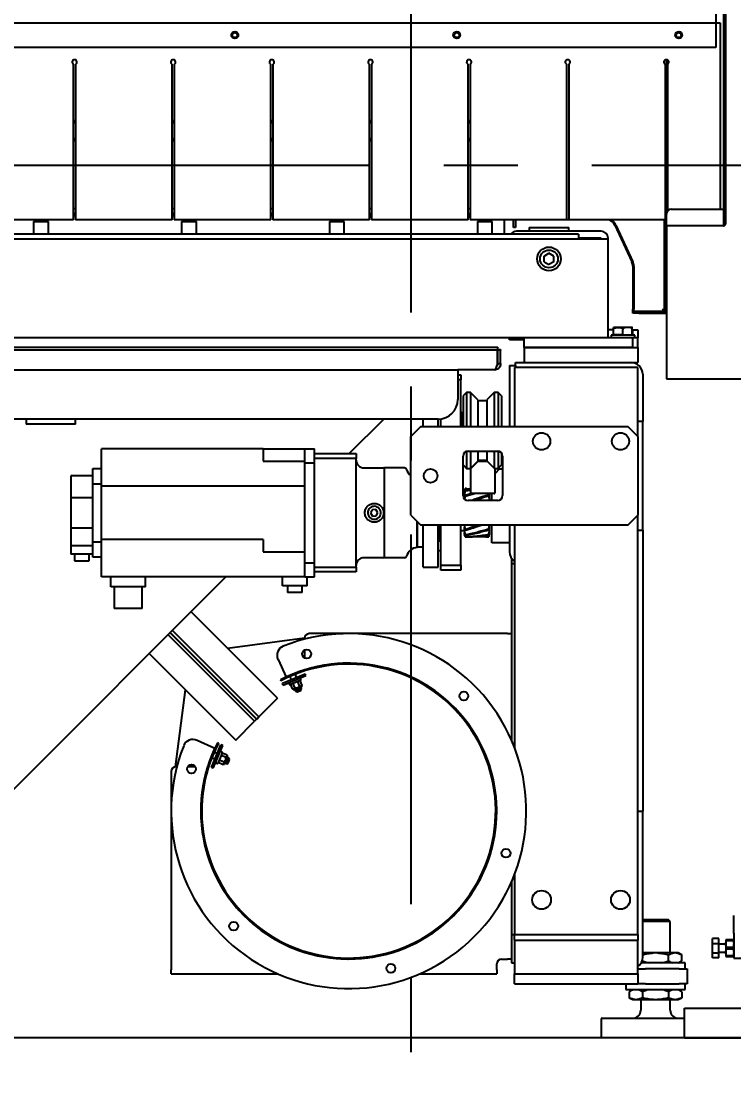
# Model space of a CAD drawing. Extents: x 28911 to 70911, y -59 to 29641.
# Drawn here: x 41143 to 41865, y 5786 to 6864 of the extents above; entities that cross this region are included whole.
import ezdxf

# ---------------------------------------------------------------- set-up
doc = ezdxf.new("R2010")
doc.units = 0
doc.header["$LTSCALE"] = 300
doc.header["$MEASUREMENT"] = 0
doc.linetypes.add('CENTRO', pattern=[2, 1.25, -0.25, 0.25, -0.25])
doc.layers.add('.', color=6, linetype='Continuous')
doc.layers.add('ASSI', color=254, linetype='CENTRO')
doc.styles.get("Standard").update_dxf_attribs({"font": 'STANDARD'})
doc.dimstyles.new('sc1a100$0', dxfattribs={"dimscale": 100, "dimtxt": 3, "dimasz": 3, "dimexe": 0, "dimexo": 0, "dimgap": 1, "dimtad": 1, "dimzin": 12, "dimdsep": 46, "dimtxsty": 'Standard', "dimblk": 'CLOSEDBLANK', "dimcen": 1, "dimclrd": 253, "dimclre": 253, "dimclrt": 2, "dimadec": 0, "dimazin": 3, "dimtfac": 1, "dimtmove": 0, "dimatfit": 1, "dimldrblk": 'CLOSEDBLANK', "dimfxl": 1, "dimtolj": 1, "dimtzin": 0, "dimarcsym": 0})

# ---------------------------------------------------------------- blocks, each defined once
blk = doc.blocks.new('A$C714e681e')
at = {"color": 7, "linetype": 'Continuous', "lineweight": 25}
for p, q in [((3877.6, 1061.3), (3877.6, 825.7)), ((3879.6, 1061.3), (3879.6, 825.7)), ((3869.6, 1038.5), (3869.6, 1029.5)), ((2669.6, 1029.5), (3869.6, 1029.5)), ((3869.6, 1029.5), (3874.1, 1029.5)), ((3869.6, 1029.5), (3869.6, 1004.5)), ((3874.1, 1029.5), (3874.1, 840.5)), ((3869.6, 1004.5), (2669.6, 1004.5)), ((3218.6, 829.5), (3218.6, 987.2)), ((3220.6, 987.2), (3220.6, 829.5)), ((3318.6, 829.5), (3318.6, 987.2)), ((3320.6, 987.2), (3320.6, 829.5)), ((3418.6, 829.5), (3418.6, 987.2)), ((3420.6, 987.2), (3420.6, 829.5)), ((3518.6, 829.5), (3518.6, 987.2)), ((3520.6, 987.2), (3520.6, 829.5)), ((3618.6, 829.5), (3618.6, 987.2)), ((3620.6, 987.2), (3620.6, 829.5)), ((3718.6, 829.5), (3718.6, 987.2)), ((3720.6, 987.2), (3720.6, 829.5)), ((3817.6, 988), (3817.6, 991)), ((3818.6, 829.5), (3818.6, 987.2)), ((3819.6, 992), (3819.6, 835.5)), ((3820.6, 987.2), (3820.6, 838.5)), ((3218.6, 930.5), (3220.6, 930.5)), ((3218.6, 928.5), (3220.6, 928.5)), ((3318.6, 930.5), (3320.6, 930.5)), ((3318.6, 928.5), (3320.6, 928.5)), ((3418.6, 930.5), (3420.6, 930.5)), ((3418.6, 928.5), (3420.6, 928.5)), ((3518.6, 930.5), (3520.6, 930.5)), ((3518.6, 928.5), (3520.6, 928.5)), ((3618.6, 930.5), (3620.6, 930.5)), ((3618.6, 928.5), (3620.6, 928.5)), ((3218.6, 912), (3220.6, 912)), ((3218.6, 910), (3220.6, 910)), ((3318.6, 912), (3320.6, 912)), ((3318.6, 910), (3320.6, 910)), ((3418.6, 912), (3420.6, 912)), ((3418.6, 910), (3420.6, 910)), ((3518.6, 912), (3520.6, 912)), ((3518.6, 910), (3520.6, 910)), ((3618.6, 912), (3620.6, 912)), ((3618.6, 910), (3620.6, 910)), ((3218.6, 841), (3220.6, 841)), ((3219.8, 832.9), (3218.6, 837.5)), ((3220.6, 832.3), (3220.6, 832.3)), ((3318.6, 841), (3320.6, 841)), ((3319.8, 832.9), (3318.6, 837.5)), ((3320.6, 832.3), (3320.6, 832.3)), ((3418.6, 841), (3420.6, 841)), ((3419.8, 832.9), (3418.6, 837.5)), ((3420.6, 832.3), (3420.6, 832.3)), ((3518.6, 841), (3520.6, 841)), ((3519.8, 832.9), (3518.6, 837.5)), ((3520.6, 832.3), (3520.6, 832.3)), ((3618.6, 841), (3620.6, 841)), ((3619.8, 832.9), (3618.6, 837.5)), ((3620.6, 832.3), (3620.6, 832.3)), ((3819.6, 825.7), (3819.6, 835.5)), ((3824.6, 840.5), (3877.4, 840.5)), ((3877.4, 840.5), (3877.4, 825.7)), ((3218.6, 829.5), (3120.6, 829.5)), ((3178.1, 828), (3178.1, 815)), ((3178.1, 828), (3193.1, 828)), ((3193.1, 815), (3193.1, 828)), ((3318.6, 829.5), (3220.6, 829.5)), ((3418.6, 829.5), (3320.6, 829.5)), ((3328.1, 828), (3343.1, 828)), ((3328.1, 828), (3328.1, 815)), ((3343.1, 815), (3343.1, 828)), ((3518.6, 829.5), (3420.6, 829.5)), ((3478.1, 828), (3493.1, 828)), ((3478.1, 828), (3478.1, 815)), ((3493.1, 815), (3493.1, 828)), ((3618.6, 829.5), (3520.6, 829.5)), ((3718.6, 829.5), (3620.6, 829.5)), ((3628.1, 828), (3643.1, 828)), ((3628.1, 828), (3628.1, 815)), ((3643.1, 815), (3643.1, 828)), ((3655.6, 815), (3655.6, 829.5)), ((3664.6, 822), (3664.6, 829.5)), ((3666.6, 822), (3664.6, 822)), ((3666.6, 829.5), (3666.6, 822)), ((3680.6, 822), (3680.6, 818)), ((3680.6, 822), (3700.6, 822)), ((3700.6, 822), (3720.6, 822)), ((3718.6, 830), (3720.6, 830)), ((3818.6, 829.5), (3720.6, 829.5)), ((3720.6, 818), (3720.6, 822)), ((3767.3, 824.2), (3784.7, 787)), ((3768.3, 824.2), (3785.7, 787)), ((3817.6, 737.1), (3817.6, 829.5)), ((3819.6, 823.5), (3819.6, 825.7)), ((3819.6, 737.1), (3819.6, 823.5)), ((3877.4, 823.5), (3819.6, 823.5)), ((3819.6, 823.5), (3819.6, 668.5)), ((3877.4, 825.7), (3877.4, 823.5)), ((3877.6, 825.7), (3877.4, 825.7)), ((3877.6, 825.7), (3879.6, 825.7)), ((3760.6, 810), (360.6, 810)), ((3730.6, 815), (2065.6, 815)), ((3753.5, 818), (3667.7, 818)), ((3730.6, 815), (3730.6, 810)), ((3753.5, 810.9), (3730.6, 810.9)), ((3753.5, 810), (3753.5, 810.9)), ((3760.6, 810), (3760.6, 810.9)), ((3760.6, 710), (3760.6, 810)), ((3695.6, 792.9), (3700.6, 795.8)), ((3695.6, 787.1), (3695.6, 792.9)), ((3705.6, 792.9), (3700.6, 795.8)), ((3705.6, 787.1), (3705.6, 792.9)), ((3695.6, 787.1), (3700.6, 784.2)), ((3705.6, 787.1), (3700.6, 784.2)), ((3785.6, 782.8), (3785.6, 739)), ((3786.6, 782.8), (3786.6, 739)), ((3785.6, 737), (3785.6, 739)), ((3785.6, 735), (3785.6, 737)), ((3785.6, 737), (3786.6, 737)), ((3786.6, 735), (3785.6, 735)), ((3786.6, 737), (3786.6, 739)), ((3786.6, 735), (3786.6, 737)), ((3786.6, 737), (3791.6, 737)), ((3791.6, 735), (3786.6, 735)), ((3791.6, 737), (3817.5, 737)), ((3791.6, 735), (3817.5, 735)), ((3817.5, 737), (3819.6, 737)), ((3817.5, 735), (3817.5, 737)), ((3817.5, 735), (3819.6, 735)), ((3819.6, 737.1), (3817.6, 737.1)), ((3766.1, 718), (3760.6, 718)), ((3763.6, 712.5), (3763.6, 710)), ((3787.6, 712.5), (3763.6, 712.5)), ((3766.1, 712.9), (3766.1, 718.5)), ((3775.6, 712.9), (3766.1, 712.9)), ((3775.6, 720.5), (3766.6, 720.5)), ((3766.6, 712.9), (3766.6, 712.5)), ((3784.6, 720.5), (3775.6, 720.5)), ((3775.6, 712.9), (3775.6, 718.5)), ((3775.6, 712.9), (3785.1, 712.9)), ((3784.6, 712.5), (3784.6, 712.9)), ((3785.1, 712.9), (3785.1, 718.5)), ((3785.6, 718), (3785.1, 718)), ((3785.6, 712.5), (3785.6, 718)), ((3785.6, 718), (3790.6, 718)), ((3787.6, 710), (3787.6, 712.5)), ((3790.6, 718), (3790.6, 710)), ((3760.6, 710), (360.6, 710)), ((3660.6, 708), (3660.6, 710)), ((3675.6, 708), (3660.6, 708)), ((3675.6, 700), (3675.6, 710)), ((3785.6, 710), (3760.6, 710)), ((3785.6, 700), (3785.6, 710)), ((3790.6, 710), (3785.6, 710)), ((3790.6, 700), (3790.6, 710)), ((472.6, 700.5), (3648.6, 700.5)), ((3648.5, 697.5), (472.7, 697.5)), ((3648.5, 683.5), (3648.5, 697.5)), ((3648.5, 697.5), (3648.6, 697.5)), ((3648.6, 697.5), (3648.6, 700.5)), ((3648.6, 698), (3651.6, 698)), ((3651.6, 697.5), (3648.6, 697.5)), ((3648.6, 683.5), (3648.6, 697.5)), ((3651.6, 698), (3651.6, 697.5)), ((3651.6, 683.5), (3651.6, 697.5)), ((3785.6, 700), (3675.6, 700)), ((3675.6, 700), (3675.6, 685)), ((3675.6, 700), (3790.6, 700)), ((3790.6, 700), (3790.6, 685)), ((3651.6, 683.5), (3648.6, 683.5)), ((3648.6, 683.4), (3648.6, 683.5)), ((3660.6, 682), (3666.6, 682)), ((3660.6, 682), (3660.6, 620)), ((3665.6, 680), (3665.6, 620)), ((3790.6, 680), (3665.6, 680)), ((3666.6, 680), (3666.6, 685)), ((3666.6, 685), (3783.6, 685)), ((3666.6, 682), (3666.6, 680)), ((3783.6, 685), (3790.6, 685)), ((3790.6, 610), (3790.6, 680)), ((513.1, 677.5), (3608.1, 677.5)), ((3645.6, 677.5), (3608.1, 677.5)), ((3608.1, 677.5), (3608.1, 667.5)), ((3608.1, 672.5), (3611.1, 672.5)), ((3611.1, 672.5), (3611.1, 667.5)), ((3795.6, 673), (3795.6, 625)), ((3611.1, 667.5), (3608.1, 667.5)), ((3608.1, 667.5), (3608.1, 647.5)), ((3611.1, 620), (3611.1, 667.5)), ((3819.6, 668.5), (3927.4, 668.5)), ((3617.1, 654.5), (3613.6, 651)), ((3613.6, 651), (3613.6, 620)), ((3621, 654.5), (3617.1, 654.5)), ((3617.1, 654.5), (3617.1, 620)), ((3628.5, 647), (3621, 654.5)), ((3621, 654.5), (3621, 620)), ((3645.1, 654.5), (3637.6, 647)), ((3649.1, 654.5), (3645.1, 654.5)), ((3645.1, 654.5), (3645.1, 620)), ((3652.6, 651), (3649.1, 654.5)), ((3649.1, 654.5), (3649.1, 620)), ((3652.6, 651), (3652.6, 620)), ((3628.5, 647), (3628.5, 620)), ((3637.6, 646), (3628.5, 646)), ((3637.6, 647), (3637.6, 620)), ((3588.1, 627.5), (533.1, 627.5)), ((3170.6, 627.5), (3170.6, 622.5)), ((3220.6, 622.5), (3220.6, 627.5)), ((3498.1, 592.5), (3533.1, 627.5)), ((3573.1, 620), (3573.1, 627.5)), ((3588.1, 620), (3588.1, 627.5)), ((3591.1, 620), (3591.1, 627.7)), ((3611.6, 635), (3611.1, 635)), ((3612.6, 634.4), (3611.6, 635)), ((3611.6, 620), (3611.6, 635)), ((3612.6, 634.4), (3612.6, 620)), ((3613.6, 633.8), (3612.6, 633.8)), ((3220.6, 622.5), (3170.6, 622.5)), ((3570.6, 620), (3560.6, 610)), ((3570.6, 620), (3780.6, 620)), ((3790.6, 610), (3780.6, 620)), ((3795.6, 625), (3790.6, 625)), ((3795.6, 613), (3795.6, 625)), ((3560.6, 530), (3560.6, 610)), ((3790.6, 610), (3790.6, 530)), ((3795.6, 527), (3795.6, 613)), ((3247, 559.4), (3247, 597.5)), ((3411, 597.5), (3247, 597.5)), ((3411, 597.5), (3411, 584.9)), ((3411, 597.5), (3453, 597.5)), ((3453, 597.5), (3463, 597.5)), ((3453, 583.3), (3453, 597.5)), ((3463, 583.3), (3463, 597.5)), ((3617.1, 594.8), (3617.1, 577.5)), ((3618.6, 595), (3648.6, 595)), ((3621, 595), (3621, 577.5)), ((3628.5, 595), (3628.5, 585)), ((3637.6, 595), (3637.6, 585)), ((3645.1, 595), (3645.1, 577.7)), ((3649.1, 595), (3649.1, 577.5)), ((3411, 584.9), (3453, 584.9)), ((3453, 583.3), (3463, 583.3)), ((3453, 481.7), (3453, 583.3)), ((3463, 592.5), (3505, 592.5)), ((3505, 587.5), (3463, 587.5)), ((3463, 481.7), (3463, 583.3)), ((3505, 592.5), (3505, 587.5)), ((3505, 477.5), (3505, 587.5)), ((3613.6, 550), (3613.6, 590)), ((3628.7, 585), (3620.9, 577.2)), ((3621, 577.5), (3628.5, 585)), ((3628.5, 586), (3637.6, 586)), ((3628.7, 585), (3637.8, 585)), ((3645.6, 577.2), (3637.8, 585)), ((3652.6, 593), (3652.6, 581)), ((3653.6, 590), (3653.6, 550)), ((3238, 577.5), (3247, 577.5)), ((3238, 562), (3238, 577.5)), ((3513, 578), (3533, 578)), ((3554.2, 578), (3533.8, 578)), ((3613.6, 581), (3617.1, 577.5)), ((3617.1, 577.5), (3621, 577.5)), ((3620.9, 577.2), (3620.9, 552.7)), ((3645.3, 577.5), (3649.1, 577.5)), ((3645.6, 577.2), (3645.6, 552.7)), ((3650.6, 577), (3645.6, 572)), ((3649.1, 577.5), (3652.6, 581)), ((3650.6, 577), (3653.6, 577)), ((3238, 570), (3216, 570)), ((3216, 570), (3216, 548)), ((3238, 562), (3247, 562)), ((3238, 503), (3238, 562)), ((3453, 559.4), (3247, 559.4)), ((3247, 505.6), (3247, 559.4)), ((3453, 493), (3453, 559.4)), ((3614.5, 550.5), (3613.6, 550.5)), ((3615.6, 557), (3615.1, 555)), ((3615.6, 557), (3615.1, 554.9)), ((3615.1, 553.8), (3615.6, 555.3)), ((3615.6, 554.9), (3615.1, 552.4)), ((3615.1, 554.9), (3615.1, 554.3)), ((3615.1, 552.4), (3615.1, 553.8)), ((3615.1, 549.5), (3615.6, 550.1)), ((3617, 557), (3615.6, 557)), ((3615.6, 557), (3615.6, 557)), ((3615.6, 557), (3620.9, 556.7)), ((3620.9, 555.9), (3615.6, 555.3)), ((3615.6, 554.9), (3620.9, 555.5)), ((3615.6, 555.3), (3615.6, 554.9)), ((3615.6, 549.4), (3625.1, 552)), ((3622.5, 552), (3615.6, 550.1)), ((3615.6, 550.1), (3615.6, 549.4)), ((3621.6, 552), (3620.9, 552.7)), ((3645, 552), (3621.6, 552)), ((3639.6, 549.9), (3639.6, 550.7)), ((3639.6, 550.7), (3640.1, 550.2)), ((3640.1, 550.2), (3640.1, 547.7)), ((3642.6, 545), (3642.6, 552)), ((3645.6, 552.7), (3645, 552)), ((3645, 552), (3645.6, 552)), ((3645.6, 552), (3645.6, 552.7)), ((3216, 548), (3238, 548)), ((3216, 548), (3216, 517)), ((3615.1, 546.8), (3615.1, 549.5)), ((3615.6, 549.4), (3615.1, 546.8)), ((3615.1, 546.8), (3615.1, 546.5)), ((3648.6, 545), (3618.6, 545)), ((3636.2, 549.7), (3635.6, 549.5)), ((3640.1, 547.7), (3639.6, 549.9)), ((3521.5, 535.6), (3519.8, 532.4)), ((3519.8, 532.4), (3521.8, 529.2)), ((3525.2, 535.8), (3521.5, 535.6)), ((3521.8, 529.2), (3525.5, 529.4)), ((3527.2, 532.6), (3525.2, 535.8)), ((3525.5, 529.4), (3527.2, 532.6)), ((3560.6, 530), (3570.6, 520)), ((3780.6, 520), (3790.6, 530)), ((3790.6, 105), (3790.6, 530)), ((3567.1, 523.5), (3567.1, 497.5)), ((3567.1, 497.5), (3567.1, 523.5)), ((3780.6, 520), (3570.6, 520)), ((3573.1, 477.5), (3573.1, 520)), ((3588.1, 477.5), (3588.1, 520)), ((3589.1, 520), (3589.1, 504)), ((3591.1, 479.5), (3591.1, 520)), ((3611.1, 479.5), (3611.1, 520)), ((3615.1, 517.8), (3615.6, 515.5)), ((3615.1, 515.2), (3615.1, 517.8)), ((3639.6, 516.1), (3640.1, 518.6)), ((3640.1, 518.6), (3640.1, 516)), ((3642.6, 502), (3642.6, 520)), ((3660.6, 520), (3660.6, 502)), ((3665.6, 520), (3665.6, 294.6)), ((3795.6, 515), (3795.6, 527)), ((3238, 517), (3216, 517)), ((3216, 517), (3216, 499)), ((3611.1, 514.5), (3614.5, 514.5)), ((3615.6, 514.8), (3615.1, 515.2)), ((3615.1, 512.4), (3615.6, 510.1)), ((3615.1, 511), (3615.1, 512.4)), ((3615.6, 509.7), (3615.1, 511)), ((3615.1, 510.7), (3615.1, 510.1)), ((3615.1, 510.1), (3615.6, 508)), ((3615.1, 510), (3615.1, 510.1)), ((3615.1, 510), (3615.6, 508)), ((3615.6, 515.5), (3615.6, 514.8)), ((3615.6, 510.1), (3615.6, 509.7)), ((3615.6, 508), (3617, 508)), ((3615.6, 508), (3615.6, 508)), ((3617.8, 515.5), (3618.3, 515.6)), ((3636.7, 508), (3639.1, 508)), ((3638.4, 515), (3638.7, 515.1)), ((3639.1, 508), (3639.6, 508)), ((3639.6, 515.3), (3639.6, 516.1)), ((3639.7, 515.5), (3639.6, 515.3)), ((3639.6, 515.4), (3639.7, 515.4)), ((3639.6, 510.4), (3640.1, 512.9)), ((3640.1, 511.4), (3639.6, 510)), ((3639.6, 510), (3639.6, 510.4)), ((3639.6, 508.1), (3640.1, 510.2)), ((3639.7, 508.4), (3639.6, 508)), ((3639.6, 508), (3639.6, 508.1)), ((3639.7, 508.4), (3640.1, 510)), ((3640.1, 516), (3639.9, 515.7)), ((3640.1, 512.9), (3640.1, 511.4)), ((3640.1, 511), (3640.1, 510.2)), ((3790.6, 515), (3795.6, 515)), ((3795.6, 515), (3795.6, 230)), ((3238, 499), (3216, 499)), ((3216, 499), (3216, 490.5)), ((3238, 503), (3247, 503)), ((3238, 487.5), (3238, 503)), ((3411, 505.6), (3247, 505.6)), ((3247, 467.5), (3247, 505.6)), ((3411, 505.6), (3411, 493)), ((3567.1, 497.5), (3567.1, 497.5)), ((3573.1, 497.5), (3567.1, 497.5)), ((3589.1, 504), (3588.1, 503)), ((3589.1, 504), (3591.1, 504)), ((3660.6, 502), (3642.6, 502)), ((3660.6, 502), (3660.6, 493)), ((3238, 490.5), (3216, 490.5)), ((3219.6, 490.5), (3219.6, 483.8)), ((3234.4, 483.8), (3234.4, 490.5)), ((3247, 487.5), (3238, 487.5)), ((3411, 493), (3453, 493)), ((3533, 487), (3513, 487)), ((3554.2, 487), (3533.8, 487)), ((3591.1, 494), (3588.1, 494)), ((3662.6, 486), (3662.6, 481)), ((3662.6, 486), (3662.9, 486)), ((3219.6, 483.8), (3234.4, 483.8)), ((3453, 467.5), (3453, 481.7)), ((3453, 481.7), (3463, 481.7)), ((3463, 467.5), (3463, 481.7)), ((3463, 477.5), (3505, 477.5)), ((3505, 477.5), (3505, 472.5)), ((3573.1, 477.5), (3588.1, 477.5)), ((3591.1, 479.5), (3611.1, 479.5)), ((3591.1, 474.5), (3591.1, 479.5)), ((3611.1, 479.5), (3611.1, 474.5)), ((3662.6, 481), (3665.6, 481)), ((3662.6, 481), (3662.6, 301.9)), ((3155.6, 250), (3373.1, 467.5)), ((3453, 467.5), (3247, 467.5)), ((3256.5, 457.5), (3256.5, 467.5)), ((3291.5, 457.5), (3291.5, 467.5)), ((3430.5, 458.5), (3430.5, 467.5)), ((3453, 467.5), (3463, 467.5)), ((3455.5, 458.5), (3455.5, 467.5)), ((3505, 472.5), (3463, 472.5)), ((3611.1, 474.5), (3591.1, 474.5)), ((3291.5, 457.5), (3256.5, 457.5)), ((3259.7, 457.5), (3259.7, 435.5)), ((3288.3, 435.5), (3288.3, 457.5)), ((3455.5, 458.5), (3430.5, 458.5)), ((3435.6, 458.5), (3435.6, 451.8)), ((3450.4, 451.8), (3450.4, 458.5)), ((3443, 451.8), (3435.6, 451.8)), ((3450.4, 451.8), (3443, 451.8)), ((3274, 435.5), (3259.7, 435.5)), ((3288.3, 435.5), (3274, 435.5)), ((3425.5, 344.5), (3337.8, 432.2)), ((3316.5, 410.9), (3404.2, 323.2)), ((3316.7, 411.1), (3404.4, 323.4)), ((3318.8, 413.2), (3406.5, 325.5)), ((3658.6, 410), (3457.6, 410)), ((3658.6, 410), (3662.6, 410)), ((3314.4, 408.8), (3402.1, 321.1)), ((3374.6, 395.4), (3452.6, 405.6)), ((3452.6, 405), (3452.6, 404.3)), ((3295.4, 389.8), (3383.1, 302.1)), ((3452.6, 393.2), (3452.6, 385.5)), ((3425.9, 383.8), (3434.2, 365.9)), ((3430.4, 359.6), (3453.5, 369.2)), ((3431.1, 357.8), (3454.2, 367.4)), ((3443.5, 368.4), (3443.4, 368.8)), ((3444.7, 365.6), (3443.5, 368.4)), ((3454.2, 367.4), (3453.5, 369.2)), ((3428.3, 363.1), (3428.8, 362.2)), ((3431.1, 357.8), (3430.4, 359.6)), ((3437.8, 366.5), (3438, 366.1)), ((3438, 366.1), (3439.1, 363.3)), ((3441.2, 359.3), (3438.8, 358.3)), ((3440.6, 354.1), (3438.8, 358.3)), ((3446, 361.3), (3441.2, 359.3)), ((3443, 355.1), (3441.2, 359.3)), ((3448.4, 362.3), (3446, 361.3)), ((3447.8, 357.1), (3446, 361.3)), ((3450.2, 358.1), (3448.4, 362.3)), ((3449.9, 355.8), (3450.2, 358.1)), ((3322, 275), (3332.2, 352.9)), ((3440.6, 354.1), (3442.4, 352.7)), ((3442.4, 352.7), (3449.4, 355.6)), ((3443.4, 353.1), (3444.1, 351.4)), ((3444.1, 351.4), (3449.6, 353.7)), ((3444.1, 351.4), (3445.4, 350.8)), ((3445.4, 350.8), (3449.1, 352.3)), ((3449.6, 353.7), (3448.9, 355.4)), ((3449.1, 352.3), (3449.6, 353.7)), ((3449.4, 355.6), (3449.9, 355.8)), ((3425.5, 344.5), (3406.5, 325.5)), ((3404.4, 323.4), (3406.5, 325.5)), ((3383.1, 302.1), (3402.1, 321.1)), ((3404.2, 323.2), (3402.1, 321.1)), ((3361.7, 293.4), (3343.8, 301.7)), ((3358.4, 274.1), (3368, 297.2)), ((3360.2, 273.4), (3369.8, 296.5)), ((3365.4, 298.8), (3364.5, 299.3)), ((3369.8, 296.5), (3368, 297.2)), ((3358.8, 284.2), (3359.2, 284.1)), ((3359.2, 284.1), (3362, 282.9)), ((3361.5, 289.6), (3361.1, 289.8)), ((3364.3, 288.5), (3361.5, 289.6)), ((3366.3, 281.6), (3365.3, 279.2)), ((3368.3, 286.4), (3366.3, 281.6)), ((3370.5, 279.8), (3366.3, 281.6)), ((3369.3, 288.8), (3368.3, 286.4)), ((3372.5, 284.6), (3368.3, 286.4)), ((3373.5, 287), (3369.3, 288.8)), ((3371.8, 277.7), (3374.7, 284.7)), ((3374.9, 285.2), (3373.5, 287)), ((3373.9, 278), (3376.2, 283.5)), ((3376.2, 283.5), (3374.5, 284.2)), ((3374.7, 284.7), (3374.9, 285.2)), ((3375.3, 278.5), (3376.8, 282.2)), ((3376.8, 282.2), (3376.2, 283.5)), ((3317.6, 270), (3317.6, 69)), ((3323.3, 275), (3322.6, 275)), ((3342.1, 275), (3334.4, 275)), ((3360.2, 273.4), (3358.4, 274.1)), ((3369.5, 277.4), (3365.3, 279.2)), ((3369.5, 277.4), (3371.8, 277.7)), ((3372.2, 278.7), (3373.9, 278)), ((3373.9, 278), (3375.3, 278.5)), ((3790.6, 230), (3795.6, 230)), ((3795.6, 218), (3795.6, 230)), ((3795.6, 82), (3795.6, 218)), ((3665.6, 165.4), (3665.6, 105)), ((3662.6, 158.1), (3662.6, 105)), ((3795.6, 120), (3821.6, 120)), ((3823.6, 118), (3821.6, 120)), ((3887.9, 106), (3887.9, 124.2)), ((3823.6, 118), (3795.6, 118)), ((3823.6, 86.2), (3823.6, 118)), ((3662.6, 105), (3662.6, 76)), ((3662.6, 105), (3665.6, 105)), ((3665.6, 99), (3665.6, 105)), ((3665.6, 105), (3790.6, 105)), ((3665.6, 99), (3790.6, 99)), ((3665.6, 99), (3665.6, 93)), ((3790.6, 105), (3790.6, 99)), ((3790.6, 93), (3790.6, 99)), ((3872.9, 100.8), (3866.5, 100.8)), ((3866.5, 95.9), (3866.5, 100.8)), ((3872.9, 95.9), (3872.9, 100.8)), ((3880.4, 99.5), (3879.9, 99.5)), ((3879.9, 99.5), (3879.9, 95.3)), ((3879.9, 95.3), (3880.4, 98.8)), ((3880.4, 98.8), (3880.4, 99.5)), ((3887.4, 99.5), (3880.4, 99.5)), ((3880.4, 98.8), (3887.4, 98.8)), ((3887.4, 98.8), (3887.4, 99.5)), ((3887.9, 99.5), (3887.4, 99.5)), ((3887.4, 98.8), (3887.9, 95.3)), ((3887.9, 106), (3887.9, 84.7)), ((3665.6, 93), (3665.6, 65)), ((3790.6, 65), (3790.6, 93)), ((3866.5, 86.1), (3866.5, 95.9)), ((3866.5, 95.9), (3872.9, 95.9)), ((3872.9, 86.1), (3872.9, 95.9)), ((3879.9, 95.1), (3872.9, 95.1)), ((3872.9, 86.9), (3879.9, 86.9)), ((3879.9, 95.3), (3879.9, 86.8)), ((3880.4, 91.7), (3879.9, 95.3)), ((3879.9, 86.8), (3880.4, 90.3)), ((3880.4, 83.2), (3879.9, 86.8)), ((3879.9, 86.8), (3879.9, 82.5)), ((3880.4, 91.7), (3880.4, 90.3)), ((3887.4, 91.7), (3880.4, 91.7)), ((3880.4, 90.3), (3887.4, 90.3)), ((3887.9, 95.3), (3887.4, 91.7)), ((3887.4, 90.3), (3887.4, 91.7)), ((3887.4, 90.3), (3887.9, 86.8)), ((3887.9, 86.8), (3887.4, 83.2)), ((3652.6, 80), (3658.6, 80)), ((3662.6, 80), (3658.6, 80)), ((3662.6, 76), (3665.6, 76)), ((3812, 76), (3794, 76)), ((3795.3, 78.3), (3794.9, 77.9)), ((3795.3, 78.3), (3795.3, 79.4)), ((3806.5, 86.2), (3795.6, 86.2)), ((3810.7, 86.2), (3806.5, 86.2)), ((3827.5, 86.2), (3810.7, 86.2)), ((3838.6, 76), (3812, 76)), ((3821.9, 78.3), (3821.9, 84.2)), ((3829.6, 86.2), (3827.5, 86.2)), ((3831.7, 86.2), (3829.6, 86.2)), ((3835.2, 84.2), (3831.7, 86.2)), ((3835.2, 78.3), (3835.2, 84.2)), ((3838.6, 70), (3838.6, 76)), ((3866.5, 81.2), (3866.5, 86.1)), ((3872.9, 86.1), (3866.5, 86.1)), ((3872.9, 81.2), (3866.5, 81.2)), ((3872.9, 81.2), (3872.9, 86.1)), ((3879.9, 82.5), (3880.4, 82.5)), ((3887.4, 83.2), (3880.4, 83.2)), ((3880.4, 82.5), (3880.4, 83.2)), ((3880.4, 82.5), (3887.4, 82.5)), ((3887.4, 82.5), (3887.4, 83.2)), ((3887.4, 82.5), (3887.9, 82.5)), ((3887.9, 84.7), (3887.9, 81)), ((3887.9, 81), (4237.9, 81)), ((3317.6, 65), (3317.6, 69)), ((3317.6, 65), (3425.7, 65)), ((3569.5, 65), (3647.6, 65)), ((3647.6, 69), (3647.6, 75)), ((3647.6, 69), (3647.6, 65)), ((3665.6, 55), (3665.6, 65)), ((3665.6, 65), (3790.6, 65)), ((3790.6, 70), (3798.6, 70)), ((3790.6, 65), (3790.6, 55)), ((3832.6, 70), (3798.6, 70)), ((3832.6, 70), (3840.6, 70)), ((3840.6, 70), (3840.6, 55)), ((3665.6, 55), (3790.6, 55)), ((3778.6, 55), (3778.6, 49)), ((3798.6, 55), (3790.6, 55)), ((3798.6, 55), (3832.6, 55)), ((3840.6, 55), (3832.6, 55)), ((3838.6, 49), (3838.6, 55)), ((3778.6, 49), (3838.6, 49)), ((3782, 46.7), (3782, 40.8)), ((3795.3, 46.7), (3795.3, 40.8)), ((3821.9, 46.7), (3821.9, 40.8)), ((3835.2, 46.7), (3835.2, 40.8)), ((3782, 40.8), (3785.5, 38.8)), ((3785.5, 38.8), (3787.6, 38.8)), ((3787.6, 38.8), (3789.7, 38.8)), ((3789.7, 38.8), (3806.5, 38.8)), ((3793.6, 38.8), (3793.6, 28)), ((3806.5, 38.8), (3810.7, 38.8)), ((3810.7, 38.8), (3827.5, 38.8)), ((3823.6, 28), (3823.6, 38.8)), ((3827.5, 38.8), (3829.6, 38.8)), ((3829.6, 38.8), (3831.7, 38.8)), ((3831.7, 38.8), (3835.2, 40.8)), ((3837.9, 0), (3837.9, 30)), ((3837.9, 30), (4287.9, 30)), ((3753.6, 19), (3753.6, 1)), ((3754.6, 20), (3837.9, 20)), ((3837.9, 0), (3754.6, 0)), ((3837.9, 0), (4287.9, 0))]:
    blk.add_line(p, q, dxfattribs=at)
at = {"color": 7, "linetype": 'Continuous', "lineweight": 25, "flags": 128}
for points in [[(3651.6, 684), (3651.5, 682.9), (3651.4, 682.6)], [(3338.9, 388.5), (3339, 388.6), (3339.1, 388.7)]]:
    blk.add_lwpolyline(points, dxfattribs=at)
at = {"color": 7, "linetype": 'Continuous', "lineweight": 25}
for centre, radius in [((3382.1, 1017), 3.5), ((3382.1, 1017), 3.25), ((3382.1, 1017), 2.5), ((3607.1, 1017), 3.5), ((3607.1, 1017), 3.25), ((3607.1, 1017), 2.5), ((3832.1, 1017), 3.5), ((3832.1, 1017), 3.25), ((3832.1, 1017), 2.5), ((3700.6, 790), 12), ((3700.6, 790), 9), ((3693.1, 605), 8.75), ((3773.1, 605), 8.75), ((3580.6, 570), 7), ((3454.9, 389.4), 4.5), ((3614.3, 346.7), 4.5), ((3338.2, 272.7), 4.5), ((3657, 187.3), 4.5), ((3693.1, 140), 9.5), ((3773.1, 140), 9.5), ((3380.9, 113.3), 4.5), ((3540.3, 70.6), 4.5)]:
    blk.add_circle(centre, radius, dxfattribs=at)
for centre, radius, start, end in [((3219.6, 989.5), 2.5, 293.5782, 246.4218), ((3319.6, 989.5), 2.5, 293.5782, 246.4218), ((3419.6, 989.5), 2.5, 293.5782, 246.4218), ((3519.6, 989.5), 2.5, 293.5782, 246.4218), ((3619.6, 989.5), 2.5, 293.5782, 246.4218), ((3719.6, 989.5), 2.5, 293.5782, 246.4218), ((3819.6, 989.5), 2.5, 293.5782, 246.4218), ((3220.6, 833.1), 0.75, 195, 270), ((3320.6, 833.1), 0.75, 195, 270), ((3420.6, 833.1), 0.75, 195, 270), ((3520.6, 833.1), 0.75, 195, 270), ((3620.6, 833.1), 0.75, 195, 270), ((3824.6, 835.5), 5, 90, 180), ((3758.2, 820), 10, 25, 71.6519), ((3759.2, 820), 10, 25, 71.6519), ((3877.4, 825.7), 2.2, 270, 0), ((3877.4, 825.7), 0.2, 270, 0), ((3667.7, 810.9), 7.1, 90, 144.7276), ((3753.5, 810.9), 7.1, 0, 90), ((3775.6, 782.8), 10, 0, 25), ((3776.6, 782.8), 10, 0, 25), ((3766.6, 718.5), 2, 90, 105.4012), ((3784.6, 718.5), 2, 74.6051, 90), ((3783.6, 673), 12, 0, 90), ((3588.1, 647.5), 20, 270, 0), ((3618.6, 590), 5, 90, 180), ((3648.6, 590), 5, 0, 90), ((3513, 586), 8, 180, 270), ((3533, 577.5), 0.5, 0, 90), ((3533.8, 577.7), 0.3, 90, 180), ((3554.2, 576), 2, 16.0134, 90), ((3568.1, 580), 12.5, 196.0134, 233.1301), ((3614.5, 551.1), 0.6, 270, 0), ((3618.6, 550), 5, 180, 270), ((3648.6, 550), 5, 270, 0), ((3523.5, 532.5), 6.6, 152.3115, 332.3115), ((3523.5, 532.5), 6.6, 332.3115, 152.3115), ((3614.5, 513.9), 0.6, 0, 90), ((3568.1, 485), 12.5, 94.8019, 163.9866), ((3513, 479), 8, 90, 180), ((3533, 487.5), 0.5, 270, 0), ((3533.8, 487.3), 0.3, 180, 270), ((3554.2, 489), 2, 270, 343.9866), ((3672.6, 493), 12, 180, 234.3147), ((3497.6, 230), 180, 158.3723, 111.6277), ((3457.6, 405), 5, 90, 180), ((3434.9, 388), 10, 111.6277, 205), ((3497.6, 230), 150, 152.5, 117.5), ((3497.6, 230), 150, 155, 115), ((3497.6, 230), 149, 152.5, 117.5), ((3438.4, 359.4), 1.25, 112.5, 292.5), ((3448, 363.4), 1.25, 292.5, 112.5), ((3339.6, 292.7), 10, 65, 158.3723), ((3368.2, 289.2), 1.25, 337.5, 157.5), ((3322.6, 270), 5, 90, 180), ((3364.2, 279.6), 1.25, 157.5, 337.5), ((3888.1, 106), 0.22, 137.939, 178.1039), ((3652.6, 75), 5, 90, 180), ((3783.6, 82), 12, 305.6853, 0), ((3808.6, 108.2), 32.7, 246.061, 259.8938), ((3808.6, 108.2), 32.7, 280.1062, 293.939), ((3829.6, 86.6), 11.3, 227.2741, 249.7657), ((3827.5, 86.6), 11.3, 290.2343, 312.7259), ((3808.6, 108.2), 40, 306.3454, 311.602), ((3808.6, 16.8), 40, 126.3454, 131.602), ((3789.7, 38.4), 11.3, 110.2343, 132.7259), ((3787.6, 38.4), 11.3, 47.2741, 69.7657), ((3808.6, 16.8), 32.7, 100.1062, 113.939), ((3808.6, 16.8), 32.7, 66.061, 79.8938), ((3829.6, 38.4), 11.3, 110.2343, 132.7259), ((3827.5, 38.4), 11.3, 47.2741, 69.7657), ((3808.6, 16.8), 40, 48.398, 53.6546), ((3785.6, 28), 8, 270, 0), ((3831.6, 28), 8, 180, 270), ((3754.6, 19), 1, 90, 180), ((3754.6, 1), 1, 180, 270)]:
    blk.add_arc(centre, radius, start, end, dxfattribs=at)
for points, knots in [([(3815.6, 739), (3815.8, 738.7), (3816.1, 738.2), (3816.6, 737.5), (3817.1, 737.1), (3817.4, 737), (3817.5, 737)], [0, 0, 0, 0, 0.277298, 0.529713, 0.782064, 1, 1, 1, 1]), ([(3766.1, 718.5), (3766.1, 718.6), (3766.1, 718.9), (3766.3, 719.2), (3766.7, 719.7), (3767.5, 720.1), (3768.6, 720.3), (3770, 720.4), (3771.5, 720.4), (3773.1, 720.3), (3774.2, 720.1), (3774.9, 719.7), (3775.3, 719.3), (3775.6, 718.9), (3775.6, 718.6), (3775.6, 718.5)], [0, 0, 0, 0, 0.028247, 0.056383, 0.102098, 0.179941, 0.290883, 0.404689, 0.579235, 0.699567, 0.834529, 0.884828, 0.935453, 0.967727, 1, 1, 1, 1]), ([(3766.1, 718.5), (3766.1, 718.6), (3766.1, 718.7), (3766.1, 719.1), (3766.1, 719.5), (3766.1, 720), (3766.1, 720.4), (3766.1, 720.4), (3766.1, 720.4)], [0, 0, 0, 0, 0.029692, 0.083878, 0.161155, 0.282643, 0.518483, 1, 1, 1, 1]), ([(3785.1, 718.5), (3785.1, 718.6), (3785.1, 718.9), (3784.9, 719.2), (3784.5, 719.7), (3783.7, 720.1), (3782.6, 720.3), (3781.2, 720.4), (3779.7, 720.4), (3778.1, 720.3), (3777, 720.1), (3776.3, 719.7), (3775.9, 719.3), (3775.6, 718.9), (3775.6, 718.6), (3775.6, 718.5)], [0, 0, 0, 0, 0.0282453, 0.05638, 0.1020923, 0.1799312, 0.2920172, 0.4047209, 0.5792576, 0.6995834, 0.8345374, 0.884834, 0.9354565, 0.9677283, 1, 1, 1, 1]), ([(3785.1, 718.5), (3785.1, 718.6), (3785.1, 718.7), (3785.1, 719.1), (3785.1, 719.5), (3785.1, 720), (3785.1, 720.4), (3785.1, 720.5), (3785.1, 720.4), (3785.1, 720.4)], [0, 0, 0, 0, 0.029678, 0.083839, 0.161082, 0.282513, 0.518247, 0.999899, 1, 1, 1, 1]), ([(3651.6, 683.5), (3651.5, 682.8), (3651.4, 681.4), (3650.2, 679.5), (3648.6, 678.2), (3646.9, 677.6), (3645.9, 677.5), (3645.6, 677.5)], [0, 0, 0, 0, 0.224856, 0.44975, 0.674643, 0.899537, 1, 1, 1, 1]), ([(3648.6, 683.5), (3648.6, 683.1), (3648.5, 682.4), (3648.1, 681.9), (3648, 681.8)], [0, 0, 0, 0, 0.689724, 1, 1, 1, 1]), ([(3533.5, 577.7), (3533.5, 577.7), (3533.5, 577.5), (3533.5, 576.7), (3533.5, 575), (3533.5, 572.4), (3533.5, 568.9), (3533.5, 564.6), (3533.5, 559.6), (3533.5, 553.8), (3533.5, 547.2), (3533.5, 540), (3533.5, 532.5), (3533.5, 525), (3533.5, 517.8), (3533.5, 511.2), (3533.5, 505.4), (3533.5, 500.4), (3533.5, 496.1), (3533.5, 492.6), (3533.5, 490), (3533.5, 488.3), (3533.5, 487.5), (3533.5, 487.3), (3533.5, 487.3)], [0, 0, 0, 0, 0.03349, 0.070473, 0.111235, 0.155997, 0.204867, 0.248707, 0.295206, 0.344076, 0.394889, 0.447084, 0.5, 0.552916, 0.605111, 0.655924, 0.704794, 0.751293, 0.795133, 0.844003, 0.888765, 0.929527, 0.96651, 1, 1, 1, 1]), ([(3615.1, 552.4), (3615.1, 551.8), (3615.1, 550.8), (3615.1, 549.8), (3615.1, 549.3)], [0, 0, 0, 0, 0.5588517, 1, 1, 1, 1]), ([(3639.6, 550.7), (3635.1, 549.3), (3629.5, 547.6), (3623.9, 545.4), (3622.7, 545)], [0, 0, 0, 0, 0.796158, 1, 1, 1, 1]), ([(3640.1, 552), (3640.1, 551.7), (3640.1, 551.1), (3640.1, 550.5), (3640.1, 550.2)], [0, 0, 0, 0, 0.462633, 1, 1, 1, 1]), ([(3514, 532.5), (3514, 533.1), (3514.1, 534.4), (3514.7, 536.2), (3515.5, 537.8), (3516.7, 539.3), (3518.2, 540.5), (3519.8, 541.3), (3521.6, 541.9), (3523.5, 542.1), (3525.4, 541.9), (3527.2, 541.3), (3528.8, 540.5), (3530.3, 539.3), (3531.5, 537.8), (3532.3, 536.2), (3532.9, 534.4), (3533, 533.1), (3533, 532.5)], [0, 0, 0, 0, 0.062415, 0.124954, 0.187434, 0.250001, 0.312637, 0.375049, 0.437611, 0.5, 0.562369, 0.624951, 0.68735, 0.749999, 0.812553, 0.875046, 0.937579, 1, 1, 1, 1]), ([(3635.6, 549.5), (3634.4, 549.1), (3631.9, 548.3), (3628.3, 547.1), (3625.1, 546), (3623, 545.3), (3622.1, 545)], [0, 0, 0, 0, 0.273431, 0.546688, 0.798497, 1, 1, 1, 1]), ([(3625.2, 545), (3626.5, 545.5), (3631.3, 547.4), (3636.1, 548.8), (3639.6, 549.9)], [0, 0, 0, 0, 0.264586, 1, 1, 1, 1]), ([(3640.1, 547.7), (3640.1, 547.2), (3640.1, 546.2), (3640.1, 545.4), (3640.1, 545.1)], [0, 0, 0, 0, 0.558852, 1, 1, 1, 1]), ([(3533, 532.5), (3533, 531.9), (3532.9, 530.6), (3532.3, 528.8), (3531.5, 527.2), (3530.3, 525.7), (3528.8, 524.5), (3527.2, 523.7), (3525.4, 523.1), (3523.5, 522.9), (3521.6, 523.1), (3519.8, 523.7), (3518.2, 524.5), (3516.7, 525.7), (3515.5, 527.2), (3514.7, 528.8), (3514.1, 530.6), (3514, 531.9), (3514, 532.5)], [0, 0, 0, 0, 0.062415, 0.124954, 0.187434, 0.250001, 0.312637, 0.375049, 0.437611, 0.5, 0.562369, 0.624951, 0.68735, 0.749999, 0.812553, 0.875046, 0.937579, 1, 1, 1, 1]), ([(3615.1, 520), (3615.1, 519.7), (3615.1, 519), (3615.1, 518.2), (3615.1, 517.8)], [0, 0, 0, 0, 0.4915546, 1, 1, 1, 1]), ([(3628.5, 520), (3627.7, 519.7), (3623.4, 518), (3619.1, 516.7), (3615.6, 515.5)], [0, 0, 0, 0, 0.1785114, 1, 1, 1, 1]), ([(3615.6, 514.8), (3620.1, 516.2), (3625.2, 517.8), (3630.3, 519.8), (3630.9, 520)], [0, 0, 0, 0, 0.875032, 1, 1, 1, 1]), ([(3618.3, 515.6), (3619.6, 516), (3622.1, 516.8), (3625.5, 517.9), (3628.6, 519), (3630.6, 519.7), (3631.5, 520)], [0, 0, 0, 0, 0.287765, 0.558811, 0.777012, 1, 1, 1, 1]), ([(3640.1, 520), (3640.1, 519.9), (3640.1, 519.5), (3640.1, 519), (3640.1, 518.6)], [0, 0, 0, 0, 0.156728, 1, 1, 1, 1]), ([(3615.1, 515.4), (3615.1, 514.9), (3615.1, 513.9), (3615.1, 512.8), (3615.1, 512.4)], [0, 0, 0, 0, 0.560853, 1, 1, 1, 1]), ([(3627.8, 512.7), (3625.5, 512.1), (3621.5, 511.2), (3617.4, 510.4), (3615.6, 510.1)], [0, 0, 0, 0, 0.560017, 1, 1, 1, 1]), ([(3615.6, 509.7), (3618.4, 510.1), (3623.2, 511), (3628.1, 512.2), (3630.3, 512.7)], [0, 0, 0, 0, 0.56003, 1, 1, 1, 1]), ([(3639.6, 510.4), (3635.1, 509.7), (3627.1, 508.4), (3619.1, 508.1), (3615.6, 508)], [0, 0, 0, 0, 0.559947, 1, 1, 1, 1]), ([(3617, 508.1), (3621, 508.2), (3628.5, 508.3), (3636.1, 509.4), (3639.6, 510)], [0, 0, 0, 0, 0.533832, 1, 1, 1, 1]), ([(3639.6, 508.1), (3635.1, 508), (3630.6, 507.9), (3626.1, 508.5), (3626.1, 508.5)], [0, 0, 0, 0, 0.992341, 1, 1, 1, 1]), ([(3639.6, 516.1), (3637.4, 515.4), (3633.4, 514.2), (3629.5, 513.2), (3627.8, 512.7)], [0, 0, 0, 0, 0.559929, 1, 1, 1, 1]), ([(3630.3, 512.7), (3632, 513.2), (3635.1, 514), (3638.2, 514.9), (3639.6, 515.3)], [0, 0, 0, 0, 0.559846, 1, 1, 1, 1]), ([(3640.1, 515.9), (3640.1, 515.4), (3640.1, 514.4), (3640.1, 513.4), (3640.1, 512.9)], [0, 0, 0, 0, 0.560853, 1, 1, 1, 1]), ([(3447.8, 357.1), (3447.5, 356.6), (3447, 355.8), (3446, 355), (3445, 354.7), (3443.9, 354.8), (3443.3, 355), (3443, 355.1)], [0, 0, 0, 0, 0.29957, 0.463941, 0.629185, 0.843228, 1, 1, 1, 1]), ([(3450.2, 358.1), (3450.2, 358), (3450.1, 357.6), (3449.9, 357), (3449.5, 356.5), (3449.1, 356.4), (3448.4, 356.6), (3448, 357), (3447.8, 357.1)], [0, 0, 0, 0, 0.041913, 0.306444, 0.461015, 0.615739, 0.810975, 1, 1, 1, 1]), ([(3443, 355.1), (3442.9, 354.7), (3442.8, 354), (3442.3, 353.5), (3441.8, 353.4), (3441.2, 353.7), (3440.7, 354), (3440.6, 354.1)], [0, 0, 0, 0, 0.29957, 0.463941, 0.629185, 0.843228, 1, 1, 1, 1]), ([(3372.5, 284.6), (3372.6, 284.1), (3372.9, 283.2), (3372.7, 282), (3372.2, 281), (3371.4, 280.3), (3370.8, 280), (3370.5, 279.8)], [0, 0, 0, 0, 0.2995696, 0.4639405, 0.6291846, 0.8432284, 1, 1, 1, 1]), ([(3373.5, 287), (3373.5, 287), (3373.8, 286.6), (3374.1, 286.1), (3374.2, 285.5), (3373.9, 285), (3373.3, 284.8), (3372.7, 284.7), (3372.5, 284.6)], [0, 0, 0, 0, 0.041913, 0.306444, 0.461015, 0.615739, 0.810975, 1, 1, 1, 1]), ([(3370.5, 279.8), (3370.7, 279.5), (3371.1, 278.9), (3371.2, 278.3), (3370.9, 277.8), (3370.2, 277.6), (3369.7, 277.5), (3369.5, 277.4)], [0, 0, 0, 0, 0.29957, 0.463941, 0.629185, 0.843228, 1, 1, 1, 1]), ([(3795.6, 84.3), (3797.3, 84.8), (3800.9, 85.7), (3804.6, 86), (3806.5, 86.2)], [0, 0, 0, 0, 0.483999, 1, 1, 1, 1]), ([(3810.7, 86.2), (3812.6, 86), (3816.4, 85.7), (3820, 84.7), (3821.9, 84.2)], [0, 0, 0, 0, 0.496394, 1, 1, 1, 1]), ([(3821.9, 84.2), (3822.8, 84.7), (3824.6, 85.7), (3826.5, 86), (3827.5, 86.2)], [0, 0, 0, 0, 0.496994, 1, 1, 1, 1]), ([(3829.6, 86.2), (3830.5, 86), (3832.4, 85.7), (3834.2, 84.7), (3835.2, 84.2)], [0, 0, 0, 0, 0.4963935, 1, 1, 1, 1]), ([(3787.6, 38.8), (3786.7, 39), (3784.8, 39.3), (3783, 40.3), (3782, 40.8)], [0, 0, 0, 0, 0.496394, 1, 1, 1, 1]), ([(3795.3, 40.8), (3794.4, 40.3), (3792.6, 39.3), (3790.7, 39), (3789.7, 38.8)], [0, 0, 0, 0, 0.496994, 1, 1, 1, 1]), ([(3806.5, 38.8), (3804.6, 39), (3800.8, 39.3), (3797.2, 40.3), (3795.3, 40.8)], [0, 0, 0, 0, 0.496394, 1, 1, 1, 1]), ([(3821.9, 40.8), (3820.1, 40.3), (3816.4, 39.3), (3812.6, 39), (3810.7, 38.8)], [0, 0, 0, 0, 0.496994, 1, 1, 1, 1]), ([(3827.5, 38.8), (3826.5, 39), (3824.6, 39.3), (3822.8, 40.3), (3821.9, 40.8)], [0, 0, 0, 0, 0.496394, 1, 1, 1, 1]), ([(3835.2, 40.8), (3834.2, 40.3), (3832.4, 39.3), (3830.5, 39), (3829.6, 38.8)], [0, 0, 0, 0, 0.496994, 1, 1, 1, 1])]:
    blk.add_open_spline(points, degree=3, knots=knots, dxfattribs=at)
for points in [[(3817.6, 737.1), (3817.6, 737.2), (3817.5, 737.6), (3817, 738), (3816.4, 738.5), (3815.9, 738.8), (3815.6, 739)], [(3645.6, 677.5), (3645.8, 677.6), (3646.3, 677.8), (3647.1, 679.2), (3647.8, 681.1), (3648.3, 682.7), (3648.5, 683.5)]]:
    blk.add_open_spline(points, degree=3, dxfattribs=at)
blk = doc.blocks.new('_ClosedBlank')
at = {"color": 0, "linetype": 'ByBlock', "lineweight": -2}
for p, q in [((-1, 0.1667), (0, 0)), ((-1, 0.1667), (-1, -0.1667)), ((0, 0), (-1, -0.1667))]:
    blk.add_line(p, q, dxfattribs=at)
blk = doc.blocks.new('*D59')
at = {"color": 253, "lineweight": -2, "ltscale": 50, "transparency": 16777216}
for p, q in [((37900.9, 6180.3), (37900.9, 3552.7)), ((42174.9, 6180.3), (42174.9, 3552.7)), ((41874.9, 3552.7), (38200.9, 3552.7))]:
    blk.add_line(p, q, dxfattribs=at)
at = {"layer": 'DEFPOINTS', "color": 0, "ltscale": 50, "transparency": 16777216}
for p in [(37900.9, 6180.3), (42174.9, 6180.3), (37900.9, 3552.7)]:
    blk.add_point(p, dxfattribs=at)
at = {"color": 253, "lineweight": -2, "ltscale": 50, "transparency": 16777216, "xscale": 300, "yscale": 300, "zscale": 300, "rotation": 180}
blk.add_blockref('_ClosedBlank', (37900.9, 3552.7), dxfattribs=at)
at = {"color": 253, "lineweight": -2, "ltscale": 50, "transparency": 16777216, "xscale": 300, "yscale": 300, "zscale": 300}
blk.add_blockref('_ClosedBlank', (42174.9, 3552.7), dxfattribs=at)
at = {"color": 2, "ltscale": 50, "transparency": 16777216, "insert": (40037.9, 3802.7), "char_height": 300, "attachment_point": 5}
blk.add_mtext('\\A1;4274', dxfattribs=at)

msp = doc.modelspace()

# ---------------------------------------------------------------- hatches: boundary and pattern name
at = {"layer": '.'}
h = msp.add_hatch(dxfattribs=at)
h.set_pattern_fill('AR-CONC', color=253, scale=200)
h.set_pattern_definition([(50, (-75681.1, -13135.8), (1434.52, -125.504), [150, -1650]), (355, (-75681, -13135.8), (-277.503, 1504.384), [120, -1320]), (100.4514, (-75561.5, -13146.2), (1157.018, 1378.88), [127.48, -1402.284]), (46.1842, (-75681, -12735.8), (2134.483, -331.039), [225, -2475]), (96.6356, (-75503.2, -12763.4), (1869.324, 1948.237), [191.22, -2103.428]), (351.1842, (-75681, -12735.8), (1869.324, 1948.237), [180, -1980]), (21, (-75481.1, -12835.8), (1193.814, -805.238), [150, -1650]), (326, (-75481, -12835.8), (486.63, 1450.3), [120, -1320]), (71.4514, (-75381.6, -12902.9), (1680.445, 645.062), [127.48, -1402.284]), (37.5, (-75681.06, -13135.77), (24.3197, 665.7877), [0, -1304, 0, -1340, 0, -1325]), (7.5, (-75681.06, -13135.8), (526.139, 788.8234), [0, -764, 0, -1274, 0, -505]), (327.5, (-76127.06, -13135.8), (1067.6449, -45.1097), [0, -500, 0, -1560, 0, -2070]), (317.5, (-76327.1, -13135.8), (1166.372, 200.21), [0, -650, 0, -1036, 0, -1470])])
h.paths.add_polyline_path([(45639.718, 5833.338), (45616.07, 5833.338), (45616.07, 5733.338), (45592.546, 5733.338), (45592.546, 5798.729), (45583.494, 5798.729), (45583.494, 5805.782), (45604.323, 5805.782), (45604.323, 5833.338), (33799.981, 5833.338), (33799.981, 4234.595), (45639.718, 4234.595)])

# ---------------------------------------------------------------- linework, layer by layer
at = {"color": 3, "ltscale": 50}
msp.add_line((45685.531, 5833.338), (33857.16, 5833.338), dxfattribs=at)
at = {"layer": 'ASSI'}
for p, q in [((41537.944, 11743.994), (41537.944, 5126.392)), ((37521.308, 6718.338), (43046.724, 6718.338))]:
    msp.add_line(p, q, dxfattribs=at)

# ---------------------------------------------------------------- block references
at = {"color": 4, "ltscale": 50}
msp.add_blockref('A$C714e681e', (37977.344, 5833.338), dxfattribs=at)

# ---------------------------------------------------------------- dimensions: what is measured, and where the dimension line sits
dim = msp.add_linear_dim(base=(37900.944, 3552.736), p1=(42174.944, 6180.338), p2=(37900.944, 6180.338), dimstyle='sc1a100$0', dxfattribs=at)
dim.commit()
dim.dimension.update_dxf_attribs({"geometry": '*D59', "text_midpoint": (40037.944, 3802.736)})

doc.saveas('drawing.dxf')
